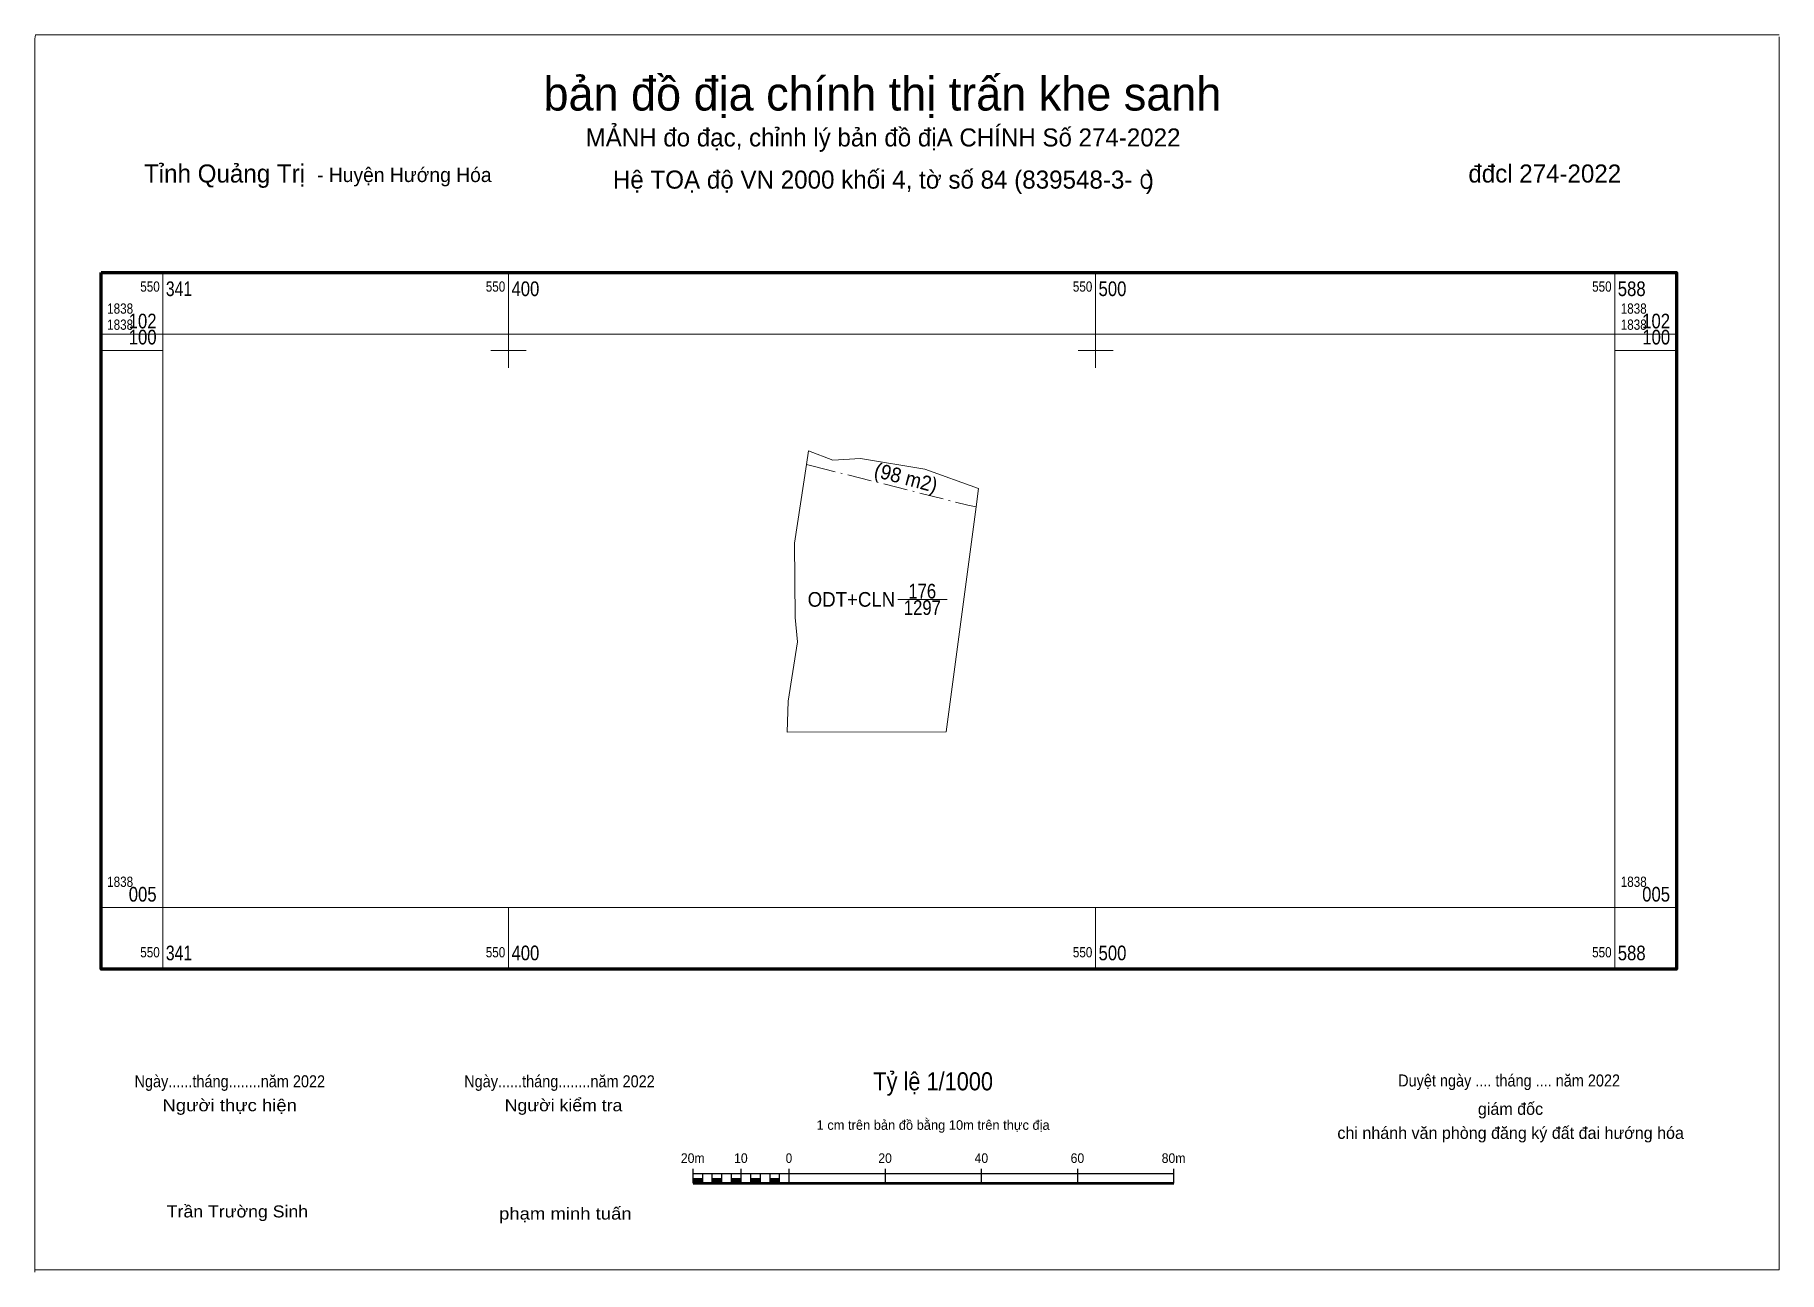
# Model space of a CAD drawing. Header units: metres. Extents: x 550319 to 550616, y 1837943 to 1838154.
import ezdxf
from ezdxf.enums import TextEntityAlignment as Align

# ---------------------------------------------------------------- set-up
doc = ezdxf.new("R2010")
doc.units = ezdxf.units.M
doc.header["$LTSCALE"] = 0.82
doc.linetypes.add('DOT_DASHED', pattern=[7.7, 5, -1.2, 0.3, -1.2])
for name, color, linetype, lineweight in [('10', 7, 'Continuous', 13), ('11', 7, 'Continuous', 13), ('13', 7, 'Continuous', 13), ('2', 7, 'Continuous', 25), ('30', 7, 'DOT_DASHED', 13), ('63', 7, 'Continuous', 13)]:
    doc.layers.add(name, color=color, linetype=linetype, lineweight=lineweight)
doc.layers.add('4', color=7, linetype='Continuous')
doc.layers.add('9', color=7, linetype='Continuous')

msp = doc.modelspace()

# ---------------------------------------------------------------- hatches: boundary and pattern name
at = {"layer": '2'}
for points in [[(550431.44, 1837958.16), (550433.07, 1837958.16), (550433.07, 1837958.98), (550431.44, 1837958.98)], [(550434.71, 1837958.16), (550436.35, 1837958.16), (550436.35, 1837958.98), (550434.71, 1837958.98)], [(550437.99, 1837958.16), (550439.63, 1837958.16), (550439.63, 1837958.98), (550437.99, 1837958.98)], [(550441.26, 1837958.16), (550442.9, 1837958.16), (550442.9, 1837958.98), (550441.26, 1837958.98)], [(550444.54, 1837958.16), (550446.18, 1837958.16), (550446.18, 1837958.98), (550444.54, 1837958.98)]]:
    msp.add_hatch(color=256, dxfattribs=at).paths.add_polyline_path(points)

# ---------------------------------------------------------------- linework, layer by layer
at = {"layer": '10'}
msp.add_line((550450.75, 1838080.58), (550451.11, 1838082.91), dxfattribs=at)
for points in [[(550450.75, 1838080.58), (550448.68, 1838067.18), (550448.84, 1838054.49), (550449.21, 1838050.35), (550447.63, 1838040.24), (550447.46, 1838034.96), (550474.52, 1838035.05), (550479.65, 1838073.37)], [(550479.65, 1838073.37), (550480.06, 1838076.5), (550470.88, 1838079.77), (550459.97, 1838081.59), (550455.23, 1838081.32), (550451.11, 1838082.91)]]:
    msp.add_lwpolyline(points, dxfattribs=at)
at = {"layer": '11'}
for p, q in [((550319.41, 1838153.72), (550616.41, 1838153.72)), ((550616.42, 1838153.4), (550616.42, 1837943.4)), ((550616.41, 1837943.4), (550319.41, 1837943.4))]:
    msp.add_line(p, q, dxfattribs=at)
msp.add_lwpolyline([(550319.32, 1837943.03), (550319.32, 1838153.03), (550319.41, 1838153.72)], dxfattribs=at)
at = {"layer": '13'}
msp.add_line((550466.29, 1838057.59), (550474.71, 1838057.59), dxfattribs=at)
at = {"layer": '2'}
for p, q in [((550431.44, 1837958.16), (550431.44, 1837960.62)), ((550431.44, 1837959.8), (550513.33, 1837959.8)), ((550433.07, 1837958.16), (550433.07, 1837959.8)), ((550434.71, 1837958.16), (550434.71, 1837959.8)), ((550436.35, 1837958.16), (550436.35, 1837959.8)), ((550437.99, 1837958.16), (550437.99, 1837959.8)), ((550439.63, 1837958.16), (550439.63, 1837960.62)), ((550441.26, 1837958.16), (550441.26, 1837959.8)), ((550442.9, 1837958.16), (550442.9, 1837959.8)), ((550444.54, 1837958.16), (550444.54, 1837959.8)), ((550446.18, 1837958.16), (550446.18, 1837959.8)), ((550447.82, 1837958.16), (550447.82, 1837960.62)), ((550464.2, 1837958.16), (550464.2, 1837960.62)), ((550480.57, 1837958.16), (550480.57, 1837960.62)), ((550496.95, 1837958.16), (550496.95, 1837960.62)), ((550513.33, 1837958.16), (550513.33, 1837960.62))]:
    msp.add_line(p, q, dxfattribs=at)
at = {"layer": '2', "lineweight": 53}
msp.add_line((550431.44, 1837958.16), (550513.33, 1837958.16), dxfattribs=at)
at = {"layer": '2', "lineweight": 13}
for points in [[(550431.44, 1837958.16), (550433.07, 1837958.16), (550433.07, 1837958.98), (550431.44, 1837958.98)], [(550434.71, 1837958.16), (550436.35, 1837958.16), (550436.35, 1837958.98), (550434.71, 1837958.98)], [(550437.99, 1837958.16), (550439.63, 1837958.16), (550439.63, 1837958.98), (550437.99, 1837958.98)], [(550441.26, 1837958.16), (550442.9, 1837958.16), (550442.9, 1837958.98), (550441.26, 1837958.98)], [(550444.54, 1837958.16), (550446.18, 1837958.16), (550446.18, 1837958.98), (550444.54, 1837958.98)]]:
    msp.add_lwpolyline(points, close=True, dxfattribs=at)
at = {"layer": '30'}
msp.add_lwpolyline([(550450.75, 1838080.58), (550451.67, 1838080.34), (550478.25, 1838073.62), (550479.65, 1838073.37)], dxfattribs=at)
at = {"layer": '63'}
for p, q in [((550341.13, 1838102.74), (550341.13, 1838113.24)), ((550400, 1838102.74), (550400, 1838113.24)), ((550500, 1838102.74), (550500, 1838113.24)), ((550588.44, 1838102.74), (550588.44, 1838113.24)), ((550341.13, 1838102.74), (550330.63, 1838102.74)), ((550400, 1838097), (550400, 1838103)), ((550500, 1838097), (550500, 1838103)), ((550588.44, 1838102.74), (550598.94, 1838102.74)), ((550341.13, 1838100), (550330.63, 1838100)), ((550397, 1838100), (550403, 1838100)), ((550497, 1838100), (550503, 1838100)), ((550588.44, 1838100), (550598.94, 1838100)), ((550341.13, 1838005.13), (550330.63, 1838005.13)), ((550341.13, 1838005.13), (550341.13, 1837994.63)), ((550400, 1838005.13), (550400, 1837994.63)), ((550500, 1838005.13), (550500, 1837994.63)), ((550588.44, 1838005.13), (550588.44, 1837994.63)), ((550588.44, 1838005.13), (550598.94, 1838005.13))]:
    msp.add_line(p, q, dxfattribs=at)
at = {"layer": '63', "lineweight": 70}
msp.add_lwpolyline([(550330.63, 1838113.24), (550598.94, 1838113.24), (550598.94, 1837994.63), (550330.63, 1837994.63)], close=True, dxfattribs=at)
at = {"layer": '63'}
msp.add_lwpolyline([(550341.13, 1838102.74), (550588.44, 1838102.74), (550588.44, 1838005.13), (550341.13, 1838005.13)], close=True, dxfattribs=at)

# ---------------------------------------------------------------- texts
at = {"layer": '13', "width": 0.85}
msp.add_text('176', height=2.5, dxfattribs=at).set_placement((550470.465, 1838057.74), align=Align.CENTER)
at = {"layer": '2'}
for s, height, p in [('bản đồ địa chính thị trấn khe sanh', 5.731, (550463.685, 1838140.84)), ('MẢNH đo đạc, chỉnh lý bản đồ địA CHÍNH Số 274-2022', 3.07, (550463.79, 1838134.72)), ('Hệ TOẠ độ VN 2000 khối 4, tờ số 84 (839548-3-  )', 3.078, (550463.845, 1838127.54)), ('giám đốc', 2.047, (550570.665, 1837969.81)), ('1 cm trên bản đồ bằng 10m trên thực địa', 1.638, (550472.32, 1837967.26)), ('chi nhánh văn phòng đăng ký đất đai hướng hóa', 2.047, (550570.69, 1837965.72))]:
    msp.add_text(s, height=height, dxfattribs=at).set_placement(p, align=Align.CENTER)
for s, height, p in [('Tỉnh Quảng Trị ', 3.078, (550337.9, 1838128.58)), ('- Huyện Hướng Hóa', 2.456, (550367.38, 1838128.66))]:
    msp.add_text(s, height=height, dxfattribs=at).set_placement(p)
msp.add_text(' đđcl 274-2022', height=3.07, dxfattribs=at).set_placement((550589.51, 1838128.58), align=Align.RIGHT)
at = {"layer": '2', "width": 0.95}
msp.add_text('ODT+CLN', height=2.5, dxfattribs=at).set_placement((550465.86, 1838056.34), align=Align.RIGHT)
at = {"layer": '2'}
for s, height, width, p in [('Ngày......tháng........năm 2022', 2.047, 0.9, (550352.52, 1837974.5)), ('Ngày......tháng........năm 2022', 2.047, 0.9, (550408.68, 1837974.5)), ('Tỷ lệ 1/1000', 3.079, 0.9, (550472.325, 1837973.98)), ('Duyệt ngày .... tháng .... năm 2022', 2.047, 0.9, (550570.425, 1837974.64)), ('Người thực hiện', 2.047, 1.15, (550352.5, 1837970.42)), ('Người kiểm tra', 2.047, 1.1, (550409.365, 1837970.42)), ('20m', 1.638, 0.95, (550431.375, 1837961.62)), ('10', 1.638, 0.95, (550439.575, 1837961.62)), ('0', 1.638, 0.9, (550447.76, 1837961.62)), ('20', 1.638, 0.95, (550464.135, 1837961.62)), ('40', 1.638, 0.95, (550480.535, 1837961.62)), ('60', 1.638, 0.95, (550496.895, 1837961.62)), ('80m', 1.638, 0.95, (550513.275, 1837961.62)), ('Trần Trường Sinh', 2.047, 1.1, (550353.82, 1837952.34)), ('phạm minh tuấn', 2.047, 1.15, (550409.675, 1837951.98))]:
    msp.add_text(s, height=height, dxfattribs=dict(at, width=width)).set_placement(p, align=Align.CENTER)
at = {"layer": '4', "width": 0.85}
msp.add_text('1297', height=2.5, dxfattribs=at).set_placement((550470.485, 1838054.94), align=Align.CENTER)
at = {"layer": '63', "width": 0.85}
msp.add_text('C', height=2.554, dxfattribs=at).set_placement((550508.56, 1838127.49), align=Align.CENTER)
for s, height, p in [('550', 1.75, (550340.59, 1838109.99)), ('550', 1.75, (550399.44, 1838109.99)), ('550', 1.75, (550499.44, 1838109.99)), ('550', 1.75, (550587.89, 1838109.99)), ('102', 2.5, (550340.04, 1838103.74)), ('102', 2.5, (550597.84, 1838103.74)), ('100', 2.5, (550340.05, 1838101)), ('100', 2.5, (550597.86, 1838101)), ('005', 2.5, (550340.05, 1838006.13)), ('005', 2.5, (550597.84, 1838006.13)), ('550', 1.75, (550340.59, 1837996.63)), ('550', 1.75, (550399.44, 1837996.63)), ('550', 1.75, (550499.44, 1837996.63)), ('550', 1.75, (550587.89, 1837996.63))]:
    msp.add_text(s, height=height, dxfattribs=at).set_placement(p, align=Align.RIGHT)
at = {"layer": '63'}
for s, height, width, p in [('341', 2.5, 0.8, (550341.63, 1838109.24)), ('400', 2.5, 0.85, (550400.5, 1838109.24)), ('500', 2.5, 0.85, (550500.5, 1838109.24)), ('588', 2.5, 0.85, (550588.94, 1838109.24)), ('1838', 1.75, 0.85, (550331.63, 1838106.24)), ('1838', 1.75, 0.85, (550589.44, 1838106.24)), ('1838', 1.75, 0.85, (550331.63, 1838103.5)), ('1838', 1.75, 0.85, (550589.44, 1838103.5)), ('1838', 1.75, 0.85, (550331.63, 1838008.63)), ('1838', 1.75, 0.85, (550589.44, 1838008.63)), ('341', 2.5, 0.8, (550341.63, 1837996.13)), ('400', 2.5, 0.85, (550400.5, 1837996.13)), ('500', 2.5, 0.85, (550500.5, 1837996.13)), ('588', 2.5, 0.85, (550588.94, 1837996.13))]:
    msp.add_text(s, height=height, dxfattribs=dict(at, width=width)).set_placement(p)
at = {"layer": '9', "width": 0.95}
msp.add_text('(98 m2)', height=2.5, rotation=345.099, dxfattribs=at).set_placement((550467.379, 1838077.123), align=Align.CENTER)

doc.saveas('drawing.dxf')
